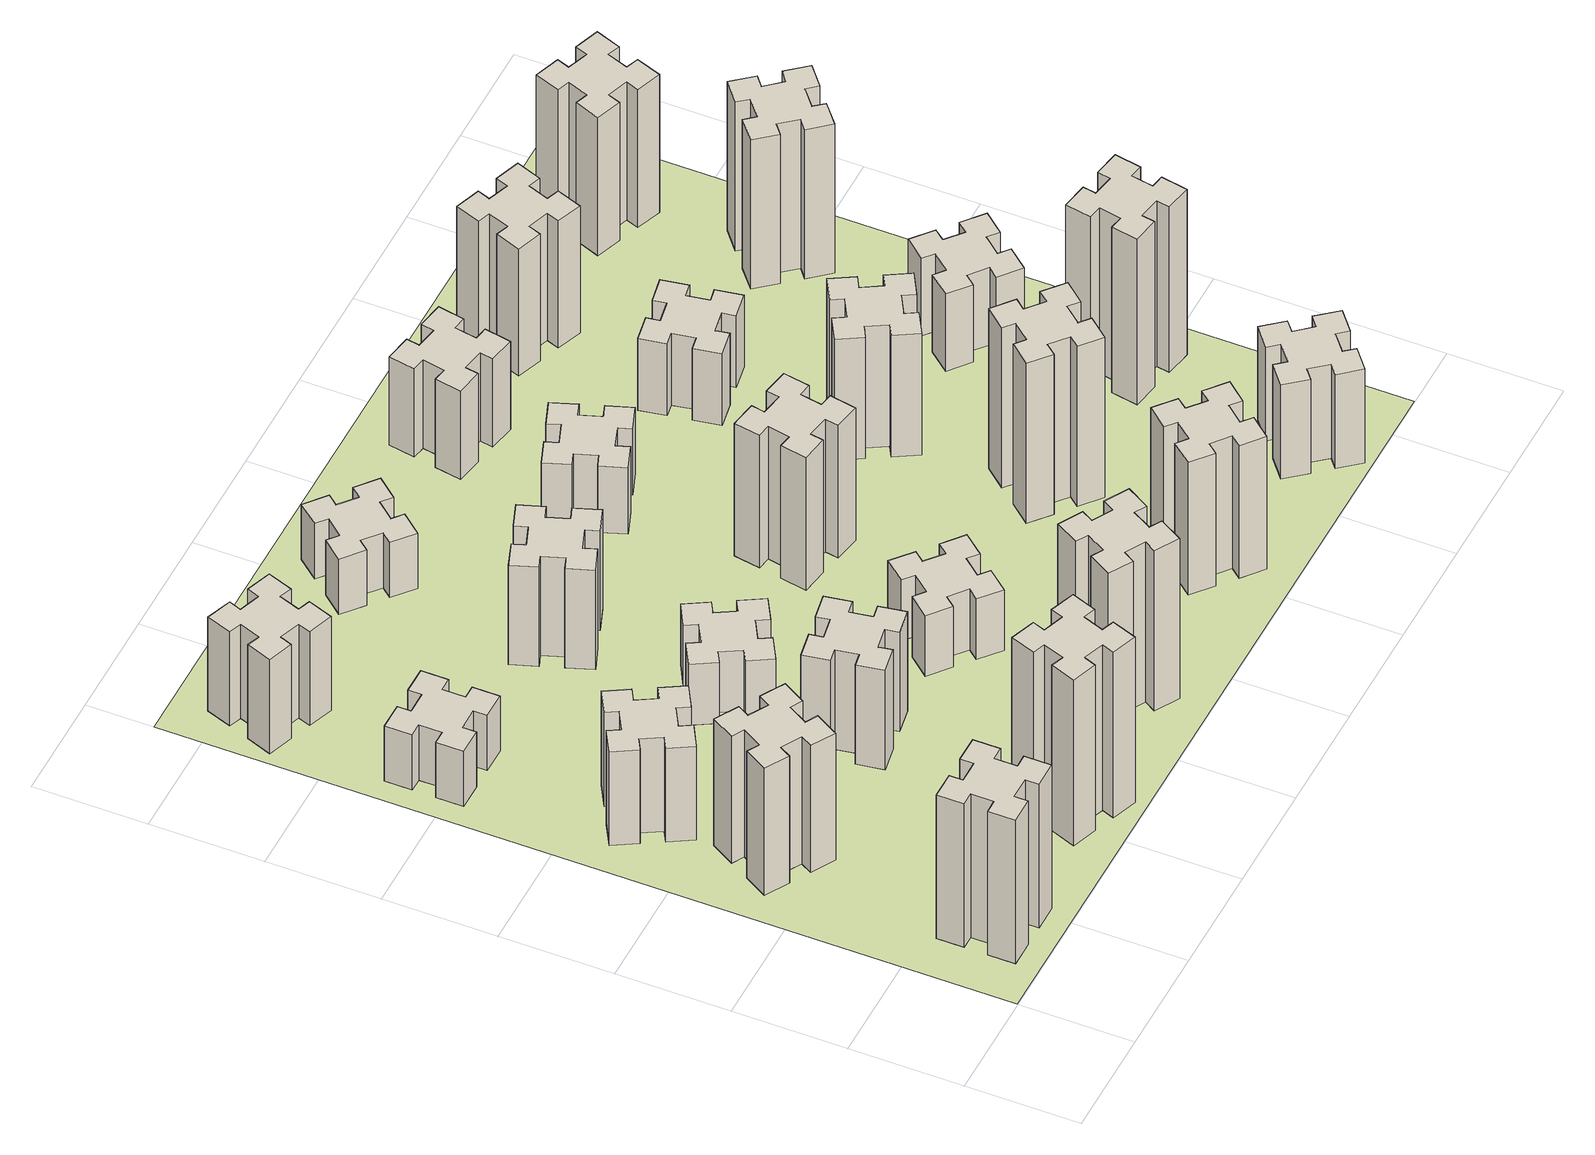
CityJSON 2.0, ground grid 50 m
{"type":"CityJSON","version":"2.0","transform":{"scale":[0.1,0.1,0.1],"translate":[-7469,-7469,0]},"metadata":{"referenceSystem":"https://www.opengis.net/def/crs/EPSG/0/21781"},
"CityObjects":{
"building1":{"type":"Building","attributes":{"class":"1000","function":"1000","usage":"1000","yearOfConstruction":2016,"roofType":"1000","measuredHeight":78,"storeysAboveGround":30,"storeysBelowGround":0},"geometry":[{"type":"Solid","lod":"1","boundaries":[[[[0,1,2,3,4,5,6,7,8,9,10,11,12,13,14,15,16,17,18,19]],[[17,16,20,21]],[[16,15,22,20]],[[15,14,23,22]],[[14,13,24,23]],[[13,12,25,24]],[[12,11,26,25]],[[11,10,27,26]],[[10,9,28,27]],[[9,8,29,28]],[[8,7,30,29]],[[7,6,31,30]],[[6,5,32,31]],[[5,4,33,32]],[[4,3,34,33]],[[3,2,35,34]],[[2,1,36,35]],[[1,0,37,36]],[[0,19,38,37]],[[19,18,39,38]],[[18,17,21,39]],[[24,25,26,27,28,29,30,31,32,33,34,35,36,37,38,39,21,20,22,23]]]]}]},
"building2":{"type":"Building","attributes":{"class":"1000","function":"1000","usage":"1000","yearOfConstruction":2016,"roofType":"1000","measuredHeight":69,"storeysAboveGround":30,"storeysBelowGround":0},"geometry":[{"type":"Solid","lod":"1","boundaries":[[[[40,41,42,43,44,45,46,47,48,49,50,51,52,53,54,55,56,57,58,59]],[[57,56,60,61]],[[56,55,62,60]],[[55,54,63,62]],[[54,53,64,63]],[[53,52,65,64]],[[52,51,66,65]],[[51,50,67,66]],[[50,49,68,67]],[[49,48,69,68]],[[48,47,70,69]],[[47,46,71,70]],[[46,45,72,71]],[[45,44,73,72]],[[44,43,74,73]],[[43,42,75,74]],[[42,41,76,75]],[[41,40,77,76]],[[40,59,78,77]],[[59,58,79,78]],[[58,57,61,79]],[[64,65,66,67,68,69,70,71,72,73,74,75,76,77,78,79,61,60,62,63]]]]}]},
"building3":{"type":"Building","attributes":{"class":"1000","function":"1000","usage":"1000","yearOfConstruction":2016,"roofType":"1000","measuredHeight":51,"storeysAboveGround":30,"storeysBelowGround":0},"geometry":[{"type":"Solid","lod":"1","boundaries":[[[[80,81,82,83,84,85,86,87,88,89,90,91,92,93,94,95,96,97,98,99]],[[97,96,100,101]],[[96,95,102,100]],[[95,94,103,102]],[[94,93,104,103]],[[93,92,105,104]],[[92,91,106,105]],[[91,90,107,106]],[[90,89,108,107]],[[89,88,109,108]],[[88,87,110,109]],[[87,86,111,110]],[[86,85,112,111]],[[85,84,113,112]],[[84,83,114,113]],[[83,82,115,114]],[[82,81,116,115]],[[81,80,117,116]],[[80,99,118,117]],[[99,98,119,118]],[[98,97,101,119]],[[104,105,106,107,108,109,110,111,112,113,114,115,116,117,118,119,101,100,102,103]]]]}]},
"building4":{"type":"Building","attributes":{"class":"1000","function":"1000","usage":"1000","yearOfConstruction":2016,"roofType":"1000","measuredHeight":30,"storeysAboveGround":30,"storeysBelowGround":0},"geometry":[{"type":"Solid","lod":"1","boundaries":[[[[120,121,122,123,124,125,126,127,128,129,130,131,132,133,134,135,136,137,138,139]],[[137,136,140,141]],[[136,135,142,140]],[[135,134,143,142]],[[134,133,144,143]],[[133,132,145,144]],[[132,131,146,145]],[[131,130,147,146]],[[130,129,148,147]],[[129,128,149,148]],[[128,127,150,149]],[[127,126,151,150]],[[126,125,152,151]],[[125,124,153,152]],[[124,123,154,153]],[[123,122,155,154]],[[122,121,156,155]],[[121,120,157,156]],[[120,139,158,157]],[[139,138,159,158]],[[138,137,141,159]],[[144,145,146,147,148,149,150,151,152,153,154,155,156,157,158,159,141,140,142,143]]]]}]},
"building5":{"type":"Building","attributes":{"class":"1000","function":"1000","usage":"1000","yearOfConstruction":2016,"roofType":"1000","measuredHeight":90,"storeysAboveGround":30,"storeysBelowGround":0},"geometry":[{"type":"Solid","lod":"1","boundaries":[[[[160,161,162,163,164,165,166,167,168,169,170,171,172,173,174,175,176,177,178,179]],[[177,176,180,181]],[[176,175,182,180]],[[175,174,183,182]],[[174,173,184,183]],[[173,172,185,184]],[[172,171,186,185]],[[171,170,187,186]],[[170,169,188,187]],[[169,168,189,188]],[[168,167,190,189]],[[167,166,191,190]],[[166,165,192,191]],[[165,164,193,192]],[[164,163,194,193]],[[163,162,195,194]],[[162,161,196,195]],[[161,160,197,196]],[[160,179,198,197]],[[179,178,199,198]],[[178,177,181,199]],[[184,185,186,187,188,189,190,191,192,193,194,195,196,197,198,199,181,180,182,183]]]]}]},
"building6":{"type":"Building","attributes":{"class":"1000","function":"1000","usage":"1000","yearOfConstruction":2016,"roofType":"1000","measuredHeight":51,"storeysAboveGround":30,"storeysBelowGround":0},"geometry":[{"type":"Solid","lod":"1","boundaries":[[[[200,201,202,203,204,205,206,207,208,209,210,211,212,213,214,215,216,217,218,219]],[[217,216,220,221]],[[216,215,222,220]],[[215,214,223,222]],[[214,213,224,223]],[[213,212,225,224]],[[212,211,226,225]],[[211,210,227,226]],[[210,209,228,227]],[[209,208,229,228]],[[208,207,230,229]],[[207,206,231,230]],[[206,205,232,231]],[[205,204,233,232]],[[204,203,234,233]],[[203,202,235,234]],[[202,201,236,235]],[[201,200,237,236]],[[200,219,238,237]],[[219,218,239,238]],[[218,217,221,239]],[[224,225,226,227,228,229,230,231,232,233,234,235,236,237,238,239,221,220,222,223]]]]}]},
"building7":{"type":"Building","attributes":{"class":"1000","function":"1000","usage":"1000","yearOfConstruction":2016,"roofType":"1000","measuredHeight":54,"storeysAboveGround":30,"storeysBelowGround":0},"geometry":[{"type":"Solid","lod":"1","boundaries":[[[[240,241,242,243,244,245,246,247,248,249,250,251,252,253,254,255,256,257,258,259]],[[257,256,260,261]],[[256,255,262,260]],[[255,254,263,262]],[[254,253,264,263]],[[253,252,265,264]],[[252,251,266,265]],[[251,250,267,266]],[[250,249,268,267]],[[249,248,269,268]],[[248,247,270,269]],[[247,246,271,270]],[[246,245,272,271]],[[245,244,273,272]],[[244,243,274,273]],[[243,242,275,274]],[[242,241,276,275]],[[241,240,277,276]],[[240,259,278,277]],[[259,258,279,278]],[[258,257,261,279]],[[264,265,266,267,268,269,270,271,272,273,274,275,276,277,278,279,261,260,262,263]]]]}]},
"building8":{"type":"Building","attributes":{"class":"1000","function":"1000","usage":"1000","yearOfConstruction":2016,"roofType":"1000","measuredHeight":33,"storeysAboveGround":30,"storeysBelowGround":0},"geometry":[{"type":"Solid","lod":"1","boundaries":[[[[280,281,282,283,284,285,286,287,288,289,290,291,292,293,294,295,296,297,298,299]],[[297,296,300,301]],[[296,295,302,300]],[[295,294,303,302]],[[294,293,304,303]],[[293,292,305,304]],[[292,291,306,305]],[[291,290,307,306]],[[290,289,308,307]],[[289,288,309,308]],[[288,287,310,309]],[[287,286,311,310]],[[286,285,312,311]],[[285,284,313,312]],[[284,283,314,313]],[[283,282,315,314]],[[282,281,316,315]],[[281,280,317,316]],[[280,299,318,317]],[[299,298,319,318]],[[298,297,301,319]],[[304,305,306,307,308,309,310,311,312,313,314,315,316,317,318,319,301,300,302,303]]]]}]},
"building9":{"type":"Building","attributes":{"class":"1000","function":"1000","usage":"1000","yearOfConstruction":2016,"roofType":"1000","measuredHeight":54,"storeysAboveGround":30,"storeysBelowGround":0},"geometry":[{"type":"Solid","lod":"1","boundaries":[[[[320,321,322,323,324,325,326,327,328,329,330,331,332,333,334,335,336,337,338,339]],[[337,336,340,341]],[[336,335,342,340]],[[335,334,343,342]],[[334,333,344,343]],[[333,332,345,344]],[[332,331,346,345]],[[331,330,347,346]],[[330,329,348,347]],[[329,328,349,348]],[[328,327,350,349]],[[327,326,351,350]],[[326,325,352,351]],[[325,324,353,352]],[[324,323,354,353]],[[323,322,355,354]],[[322,321,356,355]],[[321,320,357,356]],[[320,339,358,357]],[[339,338,359,358]],[[338,337,341,359]],[[344,345,346,347,348,349,350,351,352,353,354,355,356,357,358,359,341,340,342,343]]]]}]},
"building10":{"type":"Building","attributes":{"class":"1000","function":"1000","usage":"1000","yearOfConstruction":2016,"roofType":"1000","measuredHeight":87,"storeysAboveGround":30,"storeysBelowGround":0},"geometry":[{"type":"Solid","lod":"1","boundaries":[[[[360,361,362,363,364,365,366,367,368,369,370,371,372,373,374,375,376,377,378,379]],[[377,376,380,381]],[[376,375,382,380]],[[375,374,383,382]],[[374,373,384,383]],[[373,372,385,384]],[[372,371,386,385]],[[371,370,387,386]],[[370,369,388,387]],[[369,368,389,388]],[[368,367,390,389]],[[367,366,391,390]],[[366,365,392,391]],[[365,364,393,392]],[[364,363,394,393]],[[363,362,395,394]],[[362,361,396,395]],[[361,360,397,396]],[[360,379,398,397]],[[379,378,399,398]],[[378,377,381,399]],[[384,385,386,387,388,389,390,391,392,393,394,395,396,397,398,399,381,380,382,383]]]]}]},
"building11":{"type":"Building","attributes":{"class":"1000","function":"1000","usage":"1000","yearOfConstruction":2016,"roofType":"1000","measuredHeight":33,"storeysAboveGround":30,"storeysBelowGround":0},"geometry":[{"type":"Solid","lod":"1","boundaries":[[[[400,401,402,403,404,405,406,407,408,409,410,411,412,413,414,415,416,417,418,419]],[[417,416,420,421]],[[416,415,422,420]],[[415,414,423,422]],[[414,413,424,423]],[[413,412,425,424]],[[412,411,426,425]],[[411,410,427,426]],[[410,409,428,427]],[[409,408,429,428]],[[408,407,430,429]],[[407,406,431,430]],[[406,405,432,431]],[[405,404,433,432]],[[404,403,434,433]],[[403,402,435,434]],[[402,401,436,435]],[[401,400,437,436]],[[400,419,438,437]],[[419,418,439,438]],[[418,417,421,439]],[[424,425,426,427,428,429,430,431,432,433,434,435,436,437,438,439,421,420,422,423]]]]}]},
"building12":{"type":"Building","attributes":{"class":"1000","function":"1000","usage":"1000","yearOfConstruction":2016,"roofType":"1000","measuredHeight":30,"storeysAboveGround":30,"storeysBelowGround":0},"geometry":[{"type":"Solid","lod":"1","boundaries":[[[[440,441,442,443,444,445,446,447,448,449,450,451,452,453,454,455,456,457,458,459]],[[457,456,460,461]],[[456,455,462,460]],[[455,454,463,462]],[[454,453,464,463]],[[453,452,465,464]],[[452,451,466,465]],[[451,450,467,466]],[[450,449,468,467]],[[449,448,469,468]],[[448,447,470,469]],[[447,446,471,470]],[[446,445,472,471]],[[445,444,473,472]],[[444,443,474,473]],[[443,442,475,474]],[[442,441,476,475]],[[441,440,477,476]],[[440,459,478,477]],[[459,458,479,478]],[[458,457,461,479]],[[464,465,466,467,468,469,470,471,472,473,474,475,476,477,478,479,461,460,462,463]]]]}]},
"building13":{"type":"Building","attributes":{"class":"1000","function":"1000","usage":"1000","yearOfConstruction":2016,"roofType":"1000","measuredHeight":72,"storeysAboveGround":30,"storeysBelowGround":0},"geometry":[{"type":"Solid","lod":"1","boundaries":[[[[480,481,482,483,484,485,486,487,488,489,490,491,492,493,494,495,496,497,498,499]],[[497,496,500,501]],[[496,495,502,500]],[[495,494,503,502]],[[494,493,504,503]],[[493,492,505,504]],[[492,491,506,505]],[[491,490,507,506]],[[490,489,508,507]],[[489,488,509,508]],[[488,487,510,509]],[[487,486,511,510]],[[486,485,512,511]],[[485,484,513,512]],[[484,483,514,513]],[[483,482,515,514]],[[482,481,516,515]],[[481,480,517,516]],[[480,499,518,517]],[[499,498,519,518]],[[498,497,501,519]],[[504,505,506,507,508,509,510,511,512,513,514,515,516,517,518,519,501,500,502,503]]]]}]},
"building14":{"type":"Building","attributes":{"class":"1000","function":"1000","usage":"1000","yearOfConstruction":2016,"roofType":"1000","measuredHeight":36,"storeysAboveGround":30,"storeysBelowGround":0},"geometry":[{"type":"Solid","lod":"1","boundaries":[[[[520,521,522,523,524,525,526,527,528,529,530,531,532,533,534,535,536,537,538,539]],[[537,536,540,541]],[[536,535,542,540]],[[535,534,543,542]],[[534,533,544,543]],[[533,532,545,544]],[[532,531,546,545]],[[531,530,547,546]],[[530,529,548,547]],[[529,528,549,548]],[[528,527,550,549]],[[527,526,551,550]],[[526,525,552,551]],[[525,524,553,552]],[[524,523,554,553]],[[523,522,555,554]],[[522,521,556,555]],[[521,520,557,556]],[[520,539,558,557]],[[539,538,559,558]],[[538,537,541,559]],[[544,545,546,547,548,549,550,551,552,553,554,555,556,557,558,559,541,540,542,543]]]]}]},
"building15":{"type":"Building","attributes":{"class":"1000","function":"1000","usage":"1000","yearOfConstruction":2016,"roofType":"1000","measuredHeight":72,"storeysAboveGround":30,"storeysBelowGround":0},"geometry":[{"type":"Solid","lod":"1","boundaries":[[[[560,561,562,563,564,565,566,567,568,569,570,571,572,573,574,575,576,577,578,579]],[[577,576,580,581]],[[576,575,582,580]],[[575,574,583,582]],[[574,573,584,583]],[[573,572,585,584]],[[572,571,586,585]],[[571,570,587,586]],[[570,569,588,587]],[[569,568,589,588]],[[568,567,590,589]],[[567,566,591,590]],[[566,565,592,591]],[[565,564,593,592]],[[564,563,594,593]],[[563,562,595,594]],[[562,561,596,595]],[[561,560,597,596]],[[560,579,598,597]],[[579,578,599,598]],[[578,577,581,599]],[[584,585,586,587,588,589,590,591,592,593,594,595,596,597,598,599,581,580,582,583]]]]}]},
"building16":{"type":"Building","attributes":{"class":"1000","function":"1000","usage":"1000","yearOfConstruction":2016,"roofType":"1000","measuredHeight":48,"storeysAboveGround":30,"storeysBelowGround":0},"geometry":[{"type":"Solid","lod":"1","boundaries":[[[[600,601,602,603,604,605,606,607,608,609,610,611,612,613,614,615,616,617,618,619]],[[617,616,620,621]],[[616,615,622,620]],[[615,614,623,622]],[[614,613,624,623]],[[613,612,625,624]],[[612,611,626,625]],[[611,610,627,626]],[[610,609,628,627]],[[609,608,629,628]],[[608,607,630,629]],[[607,606,631,630]],[[606,605,632,631]],[[605,604,633,632]],[[604,603,634,633]],[[603,602,635,634]],[[602,601,636,635]],[[601,600,637,636]],[[600,619,638,637]],[[619,618,639,638]],[[618,617,621,639]],[[624,625,626,627,628,629,630,631,632,633,634,635,636,637,638,639,621,620,622,623]]]]}]},
"building17":{"type":"Building","attributes":{"class":"1000","function":"1000","usage":"1000","yearOfConstruction":2016,"roofType":"1000","measuredHeight":87,"storeysAboveGround":30,"storeysBelowGround":0},"geometry":[{"type":"Solid","lod":"1","boundaries":[[[[640,641,642,643,644,645,646,647,648,649,650,651,652,653,654,655,656,657,658,659]],[[657,656,660,661]],[[656,655,662,660]],[[655,654,663,662]],[[654,653,664,663]],[[653,652,665,664]],[[652,651,666,665]],[[651,650,667,666]],[[650,649,668,667]],[[649,648,669,668]],[[648,647,670,669]],[[647,646,671,670]],[[646,645,672,671]],[[645,644,673,672]],[[644,643,674,673]],[[643,642,675,674]],[[642,641,676,675]],[[641,640,677,676]],[[640,659,678,677]],[[659,658,679,678]],[[658,657,661,679]],[[664,665,666,667,668,669,670,671,672,673,674,675,676,677,678,679,661,660,662,663]]]]}]},
"building18":{"type":"Building","attributes":{"class":"1000","function":"1000","usage":"1000","yearOfConstruction":2016,"roofType":"1000","measuredHeight":66,"storeysAboveGround":30,"storeysBelowGround":0},"geometry":[{"type":"Solid","lod":"1","boundaries":[[[[680,681,682,683,684,685,686,687,688,689,690,691,692,693,694,695,696,697,698,699]],[[697,696,700,701]],[[696,695,702,700]],[[695,694,703,702]],[[694,693,704,703]],[[693,692,705,704]],[[692,691,706,705]],[[691,690,707,706]],[[690,689,708,707]],[[689,688,709,708]],[[688,687,710,709]],[[687,686,711,710]],[[686,685,712,711]],[[685,684,713,712]],[[684,683,714,713]],[[683,682,715,714]],[[682,681,716,715]],[[681,680,717,716]],[[680,699,718,717]],[[699,698,719,718]],[[698,697,701,719]],[[704,705,706,707,708,709,710,711,712,713,714,715,716,717,718,719,701,700,702,703]]]]}]},
"building19":{"type":"Building","attributes":{"class":"1000","function":"1000","usage":"1000","yearOfConstruction":2016,"roofType":"1000","measuredHeight":39,"storeysAboveGround":30,"storeysBelowGround":0},"geometry":[{"type":"Solid","lod":"1","boundaries":[[[[720,721,722,723,724,725,726,727,728,729,730,731,732,733,734,735,736,737,738,739]],[[737,736,740,741]],[[736,735,742,740]],[[735,734,743,742]],[[734,733,744,743]],[[733,732,745,744]],[[732,731,746,745]],[[731,730,747,746]],[[730,729,748,747]],[[729,728,749,748]],[[728,727,750,749]],[[727,726,751,750]],[[726,725,752,751]],[[725,724,753,752]],[[724,723,754,753]],[[723,722,755,754]],[[722,721,756,755]],[[721,720,757,756]],[[720,739,758,757]],[[739,738,759,758]],[[738,737,741,759]],[[744,745,746,747,748,749,750,751,752,753,754,755,756,757,758,759,741,740,742,743]]]]}]},
"building20":{"type":"Building","attributes":{"class":"1000","function":"1000","usage":"1000","yearOfConstruction":2016,"roofType":"1000","measuredHeight":51,"storeysAboveGround":30,"storeysBelowGround":0},"geometry":[{"type":"Solid","lod":"1","boundaries":[[[[760,761,762,763,764,765,766,767,768,769,770,771,772,773,774,775,776,777,778,779]],[[777,776,780,781]],[[776,775,782,780]],[[775,774,783,782]],[[774,773,784,783]],[[773,772,785,784]],[[772,771,786,785]],[[771,770,787,786]],[[770,769,788,787]],[[769,768,789,788]],[[768,767,790,789]],[[767,766,791,790]],[[766,765,792,791]],[[765,764,793,792]],[[764,763,794,793]],[[763,762,795,794]],[[762,761,796,795]],[[761,760,797,796]],[[760,779,798,797]],[[779,778,799,798]],[[778,777,781,799]],[[784,785,786,787,788,789,790,791,792,793,794,795,796,797,798,799,781,780,782,783]]]]}]},
"building21":{"type":"Building","attributes":{"class":"1000","function":"1000","usage":"1000","yearOfConstruction":2016,"roofType":"1000","measuredHeight":69,"storeysAboveGround":30,"storeysBelowGround":0},"geometry":[{"type":"Solid","lod":"1","boundaries":[[[[800,801,802,803,804,805,806,807,808,809,810,811,812,813,814,815,816,817,818,819]],[[817,816,820,821]],[[816,815,822,820]],[[815,814,823,822]],[[814,813,824,823]],[[813,812,825,824]],[[812,811,826,825]],[[811,810,827,826]],[[810,809,828,827]],[[809,808,829,828]],[[808,807,830,829]],[[807,806,831,830]],[[806,805,832,831]],[[805,804,833,832]],[[804,803,834,833]],[[803,802,835,834]],[[802,801,836,835]],[[801,800,837,836]],[[800,819,838,837]],[[819,818,839,838]],[[818,817,821,839]],[[824,825,826,827,828,829,830,831,832,833,834,835,836,837,838,839,821,820,822,823]]]]}]},
"building22":{"type":"Building","attributes":{"class":"1000","function":"1000","usage":"1000","yearOfConstruction":2016,"roofType":"1000","measuredHeight":90,"storeysAboveGround":30,"storeysBelowGround":0},"geometry":[{"type":"Solid","lod":"1","boundaries":[[[[840,841,842,843,844,845,846,847,848,849,850,851,852,853,854,855,856,857,858,859]],[[857,856,860,861]],[[856,855,862,860]],[[855,854,863,862]],[[854,853,864,863]],[[853,852,865,864]],[[852,851,866,865]],[[851,850,867,866]],[[850,849,868,867]],[[849,848,869,868]],[[848,847,870,869]],[[847,846,871,870]],[[846,845,872,871]],[[845,844,873,872]],[[844,843,874,873]],[[843,842,875,874]],[[842,841,876,875]],[[841,840,877,876]],[[840,859,878,877]],[[859,858,879,878]],[[858,857,861,879]],[[864,865,866,867,868,869,870,871,872,873,874,875,876,877,878,879,861,860,862,863]]]]}]},
"building23":{"type":"Building","attributes":{"class":"1000","function":"1000","usage":"1000","yearOfConstruction":2016,"roofType":"1000","measuredHeight":42,"storeysAboveGround":30,"storeysBelowGround":0},"geometry":[{"type":"Solid","lod":"1","boundaries":[[[[880,881,882,883,884,885,886,887,888,889,890,891,892,893,894,895,896,897,898,899]],[[897,896,900,901]],[[896,895,902,900]],[[895,894,903,902]],[[894,893,904,903]],[[893,892,905,904]],[[892,891,906,905]],[[891,890,907,906]],[[890,889,908,907]],[[889,888,909,908]],[[888,887,910,909]],[[887,886,911,910]],[[886,885,912,911]],[[885,884,913,912]],[[884,883,914,913]],[[883,882,915,914]],[[882,881,916,915]],[[881,880,917,916]],[[880,899,918,917]],[[899,898,919,918]],[[898,897,901,919]],[[904,905,906,907,908,909,910,911,912,913,914,915,916,917,918,919,901,900,902,903]]]]}]},
"building24":{"type":"Building","attributes":{"class":"1000","function":"1000","usage":"1000","yearOfConstruction":2016,"roofType":"1000","measuredHeight":81,"storeysAboveGround":30,"storeysBelowGround":0},"geometry":[{"type":"Solid","lod":"1","boundaries":[[[[920,921,922,923,924,925,926,927,928,929,930,931,932,933,934,935,936,937,938,939]],[[937,936,940,941]],[[936,935,942,940]],[[935,934,943,942]],[[934,933,944,943]],[[933,932,945,944]],[[932,931,946,945]],[[931,930,947,946]],[[930,929,948,947]],[[929,928,949,948]],[[928,927,950,949]],[[927,926,951,950]],[[926,925,952,951]],[[925,924,953,952]],[[924,923,954,953]],[[923,922,955,954]],[[922,921,956,955]],[[921,920,957,956]],[[920,939,958,957]],[[939,938,959,958]],[[938,937,941,959]],[[944,945,946,947,948,949,950,951,952,953,954,955,956,957,958,959,941,940,942,943]]]]}]},
"building25":{"type":"Building","attributes":{"class":"1000","function":"1000","usage":"1000","yearOfConstruction":2016,"roofType":"1000","measuredHeight":75,"storeysAboveGround":30,"storeysBelowGround":0},"geometry":[{"type":"Solid","lod":"1","boundaries":[[[[960,961,962,963,964,965,966,967,968,969,970,971,972,973,974,975,976,977,978,979]],[[977,976,980,981]],[[976,975,982,980]],[[975,974,983,982]],[[974,973,984,983]],[[973,972,985,984]],[[972,971,986,985]],[[971,970,987,986]],[[970,969,988,987]],[[969,968,989,988]],[[968,967,990,989]],[[967,966,991,990]],[[966,965,992,991]],[[965,964,993,992]],[[964,963,994,993]],[[963,962,995,994]],[[962,961,996,995]],[[961,960,997,996]],[[960,979,998,997]],[[979,978,999,998]],[[978,977,981,999]],[[984,985,986,987,988,989,990,991,992,993,994,995,996,997,998,999,981,980,982,983]]]]}]},
"landuse1":{"type":"LandUse","attributes":{"name":"plot1","function":"1010"},"geometry":[{"type":"MultiSurface","lod":"1","boundaries":[[[1000,1001,1002,1003]]]}]}
},
"vertices":[
[265,325,0],[265,225,0],[205,225,0],[205,105,0],[325,105,0],[325,165,0],[425,165,0],[425,105,0],[545,105,0],[545,225,0],[485,225,0],[485,325,0],[545,325,0],[545,445,0],[425,445,0],[425,385,0],[325,385,0],[325,445,0],[205,445,0],[205,325,0],[325,385,780],[325,445,780],[425,385,780],[425,445,780],[545,445,780],[545,325,780],[485,325,780],[485,225,780],[545,225,780],[545,105,780],[425,105,780],[425,165,780],[325,165,780],[325,105,780],[205,105,780],[205,225,780],[265,225,780],[265,325,780],[205,325,780],[205,445,780],
[305,1314,0],[255,1227,0],[203,1257,0],[143,1153,0],[247,1093,0],[277,1145,0],[364,1095,0],[334,1043,0],[438,983,0],[498,1087,0],[446,1117,0],[496,1204,0],[548,1174,0],[608,1278,0],[504,1338,0],[474,1286,0],[387,1336,0],[417,1388,0],[313,1448,0],[253,1344,0],[387,1336,690],[417,1388,690],[474,1286,690],[504,1338,690],[608,1278,690],[548,1174,690],[496,1204,690],[446,1117,690],[498,1087,690],[438,983,690],[334,1043,690],[364,1095,690],[277,1145,690],[247,1093,690],[143,1153,690],[203,1257,690],[255,1227,690],[305,1314,690],[253,1344,690],[313,1448,690],
[387,1635,0],[474,1685,0],[504,1633,0],[608,1693,0],[548,1797,0],[496,1767,0],[446,1854,0],[498,1884,0],[438,1988,0],[334,1928,0],[364,1876,0],[277,1826,0],[247,1878,0],[143,1818,0],[203,1714,0],[255,1744,0],[305,1657,0],[253,1627,0],[313,1523,0],[417,1583,0],[305,1657,510],[253,1627,510],[255,1744,510],[203,1714,510],[143,1818,510],[247,1878,510],[277,1826,510],[364,1876,510],[334,1928,510],[438,1988,510],[498,1884,510],[446,1854,510],[496,1767,510],[548,1797,510],[608,1693,510],[504,1633,510],[474,1685,510],[387,1635,510],[417,1583,510],[313,1523,510],
[165,2645,0],[165,2545,0],[105,2545,0],[105,2425,0],[225,2425,0],[225,2485,0],[325,2485,0],[325,2425,0],[445,2425,0],[445,2545,0],[385,2545,0],[385,2645,0],[445,2645,0],[445,2765,0],[325,2765,0],[325,2705,0],[225,2705,0],[225,2765,0],[105,2765,0],[105,2645,0],[225,2705,300],[225,2765,300],[325,2705,300],[325,2765,300],[445,2765,300],[445,2645,300],[385,2645,300],[385,2545,300],[445,2545,300],[445,2425,300],[325,2425,300],[325,2485,300],[225,2485,300],[225,2425,300],[105,2425,300],[105,2545,300],[165,2545,300],[165,2645,300],[105,2645,300],[105,2765,300],
[1029,360,0],[995,266,0],[939,287,0],[897,174,0],[1010,133,0],[1031,189,0],[1125,155,0],[1104,99,0],[1217,57,0],[1258,170,0],[1202,191,0],[1236,285,0],[1292,264,0],[1333,377,0],[1220,418,0],[1200,362,0],[1106,396,0],[1127,452,0],[1014,493,0],[973,380,0],[1106,396,900],[1127,452,900],[1200,362,900],[1220,418,900],[1333,377,900],[1292,264,900],[1236,285,900],[1202,191,900],[1258,170,900],[1217,57,900],[1104,99,900],[1125,155,900],[1031,189,900],[1010,133,900],[897,174,900],[939,287,900],[995,266,900],[1029,360,900],[973,380,900],[1014,493,900],
[362,3251,0],[396,3345,0],[452,3324,0],[493,3437,0],[380,3478,0],[360,3422,0],[266,3456,0],[287,3512,0],[174,3553,0],[133,3440,0],[189,3420,0],[155,3326,0],[99,3347,0],[57,3234,0],[170,3193,0],[191,3249,0],[285,3215,0],[264,3159,0],[377,3117,0],[418,3230,0],[285,3215,510],[264,3159,510],[191,3249,510],[170,3193,510],[57,3234,510],[99,3347,510],[155,3326,510],[189,3420,510],[133,3440,510],[174,3553,510],[287,3512,510],[266,3456,510],[360,3422,510],[380,3478,510],[493,3437,510],[452,3324,510],[396,3345,510],[362,3251,510],[418,3230,510],[377,3117,510],
[1232,1185,0],[1215,1284,0],[1274,1294,0],[1253,1412,0],[1135,1391,0],[1145,1332,0],[1047,1315,0],[1037,1374,0],[918,1353,0],[939,1235,0],[998,1245,0],[1016,1147,0],[957,1137,0],[977,1018,0],[1096,1039,0],[1085,1098,0],[1184,1116,0],[1194,1057,0],[1312,1077,0],[1291,1196,0],[1184,1116,540],[1194,1057,540],[1085,1098,540],[1096,1039,540],[977,1018,540],[957,1137,540],[1016,1147,540],[998,1245,540],[939,1235,540],[918,1353,540],[1037,1374,540],[1047,1315,540],[1145,1332,540],[1135,1391,540],[1253,1412,540],[1274,1294,540],[1215,1284,540],[1232,1185,540],[1291,1196,540],[1312,1077,540],
[1127,1635,0],[1214,1685,0],[1244,1633,0],[1348,1693,0],[1288,1797,0],[1236,1767,0],[1186,1854,0],[1238,1884,0],[1178,1988,0],[1074,1928,0],[1104,1876,0],[1017,1826,0],[987,1878,0],[883,1818,0],[943,1714,0],[995,1744,0],[1045,1657,0],[993,1627,0],[1053,1523,0],[1157,1583,0],[1045,1657,330],[993,1627,330],[995,1744,330],[943,1714,330],[883,1818,330],[987,1878,330],[1017,1826,330],[1104,1876,330],[1074,1928,330],[1178,1988,330],[1238,1884,330],[1186,1854,330],[1236,1767,330],[1288,1797,330],[1348,1693,330],[1244,1633,330],[1214,1685,330],[1127,1635,330],[1157,1583,330],[1053,1523,330],
[1125,2616,0],[1031,2582,0],[1010,2638,0],[897,2597,0],[939,2484,0],[995,2505,0],[1029,2411,0],[973,2390,0],[1014,2277,0],[1127,2319,0],[1106,2375,0],[1200,2409,0],[1220,2353,0],[1333,2394,0],[1292,2507,0],[1236,2486,0],[1202,2580,0],[1258,2600,0],[1217,2713,0],[1104,2672,0],[1202,2580,540],[1258,2600,540],[1236,2486,540],[1292,2507,540],[1333,2394,540],[1220,2353,540],[1200,2409,540],[1106,2375,540],[1127,2319,540],[1014,2277,540],[973,2390,540],[1029,2411,540],[995,2505,540],[939,2484,540],[897,2597,540],[1010,2638,540],[1031,2582,540],[1125,2616,540],[1104,2672,540],[1217,2713,540],
[1657,305,0],[1744,255,0],[1714,203,0],[1818,143,0],[1878,247,0],[1826,277,0],[1876,364,0],[1928,334,0],[1988,438,0],[1884,498,0],[1854,446,0],[1767,496,0],[1797,548,0],[1693,608,0],[1633,504,0],[1685,474,0],[1635,387,0],[1583,417,0],[1523,313,0],[1627,253,0],[1635,387,870],[1583,417,870],[1685,474,870],[1633,504,870],[1693,608,870],[1797,548,870],[1767,496,870],[1854,446,870],[1884,498,870],[1988,438,870],[1928,334,870],[1876,364,870],[1826,277,870],[1878,247,870],[1818,143,870],[1714,203,870],[1744,255,870],[1657,305,870],[1627,253,870],[1523,313,870],
[1703,1224,0],[1639,1148,0],[1593,1186,0],[1516,1094,0],[1608,1017,0],[1646,1063,0],[1723,999,0],[1684,953,0],[1776,876,0],[1853,968,0],[1807,1006,0],[1872,1083,0],[1918,1044,0],[1995,1136,0],[1903,1213,0],[1864,1167,0],[1788,1232,0],[1826,1278,0],[1734,1355,0],[1657,1263,0],[1788,1232,330],[1826,1278,330],[1864,1167,330],[1903,1213,330],[1995,1136,330],[1918,1044,330],[1872,1083,330],[1807,1006,330],[1853,968,330],[1776,876,330],[1684,953,330],[1723,999,330],[1646,1063,330],[1608,1017,330],[1516,1094,330],[1593,1186,330],[1639,1148,330],[1703,1224,330],[1657,1263,330],[1734,1355,330],
[1063,3444,0],[999,3368,0],[953,3406,0],[876,3314,0],[968,3237,0],[1006,3283,0],[1083,3219,0],[1044,3173,0],[1136,3096,0],[1213,3188,0],[1167,3226,0],[1232,3303,0],[1278,3264,0],[1355,3356,0],[1263,3433,0],[1224,3387,0],[1148,3452,0],[1186,3498,0],[1094,3575,0],[1017,3483,0],[1148,3452,300],[1186,3498,300],[1224,3387,300],[1263,3433,300],[1355,3356,300],[1278,3264,300],[1232,3303,300],[1167,3226,300],[1213,3188,300],[1136,3096,300],[1044,3173,300],[1083,3219,300],[1006,3283,300],[968,3237,300],[876,3314,300],[953,3406,300],[999,3368,300],[1063,3444,300],[1017,3483,300],[1094,3575,300],
[2024,1955,0],[1925,1972,0],[1936,2031,0],[1817,2052,0],[1797,1934,0],[1856,1924,0],[1838,1825,0],[1779,1836,0],[1758,1717,0],[1877,1697,0],[1887,1756,0],[1985,1738,0],[1975,1679,0],[2093,1658,0],[2114,1777,0],[2055,1787,0],[2072,1885,0],[2131,1875,0],[2152,1993,0],[2034,2014,0],[2072,1885,720],[2131,1875,720],[2055,1787,720],[2114,1777,720],[2093,1658,720],[1975,1679,720],[1985,1738,720],[1887,1756,720],[1877,1697,720],[1758,1717,720],[1779,1836,720],[1838,1825,720],[1856,1924,720],[1797,1934,720],[1817,2052,720],[1936,2031,720],[1925,1972,720],[2024,1955,720],[2034,2014,720],[2152,1993,720],
[1735,2705,0],[1769,2611,0],[1713,2590,0],[1754,2477,0],[1867,2519,0],[1846,2575,0],[1940,2609,0],[1960,2553,0],[2073,2594,0],[2032,2707,0],[1976,2686,0],[1942,2780,0],[1998,2800,0],[1957,2913,0],[1844,2872,0],[1865,2816,0],[1771,2782,0],[1750,2838,0],[1637,2797,0],[1679,2684,0],[1771,2782,360],[1750,2838,360],[1865,2816,360],[1844,2872,360],[1957,2913,360],[1998,2800,360],[1942,2780,360],[1976,2686,360],[2032,2707,360],[2073,2594,360],[1960,2553,360],[1940,2609,360],[1846,2575,360],[1867,2519,360],[1754,2477,360],[1713,2590,360],[1769,2611,360],[1735,2705,360],[1679,2684,360],[1637,2797,360],
[2486,323,0],[2563,259,0],[2524,213,0],[2616,136,0],[2693,228,0],[2647,266,0],[2712,343,0],[2758,304,0],[2835,396,0],[2743,473,0],[2704,427,0],[2628,492,0],[2666,538,0],[2574,615,0],[2497,523,0],[2543,484,0],[2479,408,0],[2433,446,0],[2356,354,0],[2448,277,0],[2479,408,720],[2433,446,720],[2543,484,720],[2497,523,720],[2574,615,720],[2666,538,720],[2628,492,720],[2704,427,720],[2743,473,720],[2835,396,720],[2758,304,720],[2712,343,720],[2647,266,720],[2693,228,720],[2616,136,720],[2524,213,720],[2563,259,720],[2486,323,720],[2448,277,720],[2356,354,720],
[2024,3435,0],[1925,3452,0],[1936,3511,0],[1817,3532,0],[1797,3414,0],[1856,3404,0],[1838,3305,0],[1779,3316,0],[1758,3197,0],[1877,3177,0],[1887,3236,0],[1985,3218,0],[1975,3159,0],[2093,3138,0],[2114,3257,0],[2055,3267,0],[2072,3365,0],[2131,3355,0],[2152,3473,0],[2034,3494,0],[2072,3365,480],[2131,3355,480],[2055,3267,480],[2114,3257,480],[2093,3138,480],[1975,3159,480],[1985,3218,480],[1887,3236,480],[1877,3177,480],[1758,3197,480],[1779,3316,480],[1838,3305,480],[1856,3404,480],[1797,3414,480],[1817,3532,480],[1936,3511,480],[1925,3452,480],[2024,3435,480],[2034,3494,480],[2152,3473,480],
[2804,1167,0],[2728,1232,0],[2766,1278,0],[2674,1355,0],[2597,1263,0],[2643,1224,0],[2579,1148,0],[2533,1186,0],[2456,1094,0],[2548,1017,0],[2586,1063,0],[2663,999,0],[2624,953,0],[2716,876,0],[2793,968,0],[2747,1006,0],[2812,1083,0],[2858,1044,0],[2935,1136,0],[2843,1213,0],[2812,1083,870],[2858,1044,870],[2747,1006,870],[2793,968,870],[2716,876,870],[2624,953,870],[2663,999,870],[2586,1063,870],[2548,1017,870],[2456,1094,870],[2533,1186,870],[2579,1148,870],[2643,1224,870],[2597,1263,870],[2674,1355,870],[2766,1278,870],[2728,1232,870],[2804,1167,870],[2843,1213,870],[2935,1136,870],
[2684,1976,0],[2597,1926,0],[2567,1978,0],[2463,1918,0],[2523,1814,0],[2575,1844,0],[2625,1757,0],[2573,1727,0],[2633,1623,0],[2737,1683,0],[2707,1735,0],[2794,1785,0],[2824,1733,0],[2928,1793,0],[2868,1897,0],[2816,1867,0],[2766,1954,0],[2818,1984,0],[2758,2088,0],[2654,2028,0],[2766,1954,660],[2818,1984,660],[2816,1867,660],[2868,1897,660],[2928,1793,660],[2824,1733,660],[2794,1785,660],[2707,1735,660],[2737,1683,660],[2633,1623,660],[2573,1727,660],[2625,1757,660],[2575,1844,660],[2523,1814,660],[2463,1918,660],[2567,1978,660],[2597,1926,660],[2684,1976,660],[2654,2028,660],[2758,2088,660],
[2712,2565,0],[2695,2664,0],[2754,2674,0],[2733,2792,0],[2615,2771,0],[2625,2712,0],[2527,2695,0],[2517,2754,0],[2398,2733,0],[2419,2615,0],[2478,2625,0],[2496,2527,0],[2437,2517,0],[2457,2398,0],[2576,2419,0],[2565,2478,0],[2664,2496,0],[2674,2437,0],[2792,2457,0],[2771,2576,0],[2664,2496,390],[2674,2437,390],[2565,2478,390],[2576,2419,390],[2457,2398,390],[2437,2517,390],[2496,2527,390],[2478,2625,390],[2419,2615,390],[2398,2733,390],[2517,2754,390],[2527,2695,390],[2625,2712,390],[2615,2771,390],[2733,2792,390],[2754,2674,390],[2695,2664,390],[2712,2565,390],[2771,2576,390],[2792,2457,390],
[3368,159,0],[3444,223,0],[3483,177,0],[3575,254,0],[3498,346,0],[3452,308,0],[3387,384,0],[3433,423,0],[3356,515,0],[3264,438,0],[3303,392,0],[3226,327,0],[3188,373,0],[3096,296,0],[3173,204,0],[3219,243,0],[3283,166,0],[3237,128,0],[3314,36,0],[3406,113,0],[3283,166,510],[3237,128,510],[3219,243,510],[3173,204,510],[3096,296,510],[3188,373,510],[3226,327,510],[3303,392,510],[3264,438,510],[3356,515,510],[3433,423,510],[3387,384,510],[3452,308,510],[3498,346,510],[3575,254,510],[3483,177,510],[3444,223,510],[3368,159,510],[3406,113,510],[3314,36,510],
[2511,3249,0],[2605,3215,0],[2584,3159,0],[2697,3117,0],[2738,3230,0],[2682,3251,0],[2716,3345,0],[2772,3324,0],[2813,3437,0],[2700,3478,0],[2680,3422,0],[2586,3456,0],[2607,3512,0],[2494,3553,0],[2453,3440,0],[2509,3420,0],[2475,3326,0],[2419,3347,0],[2377,3234,0],[2490,3193,0],[2475,3326,690],[2419,3347,690],[2509,3420,690],[2453,3440,690],[2494,3553,690],[2607,3512,690],[2586,3456,690],[2680,3422,690],[2700,3478,690],[2813,3437,690],[2772,3324,690],[2716,3345,690],[2682,3251,690],[2738,3230,690],[2697,3117,690],[2584,3159,690],[2605,3215,690],[2511,3249,690],[2490,3193,690],[2377,3234,690],
[3367,1016,0],[3465,998,0],[3455,939,0],[3573,918,0],[3594,1037,0],[3535,1047,0],[3552,1145,0],[3611,1135,0],[3632,1253,0],[3514,1274,0],[3504,1215,0],[3405,1232,0],[3416,1291,0],[3297,1312,0],[3277,1194,0],[3336,1184,0],[3318,1085,0],[3259,1096,0],[3238,977,0],[3357,957,0],[3318,1085,900],[3259,1096,900],[3336,1184,900],[3277,1194,900],[3297,1312,900],[3416,1291,900],[3405,1232,900],[3504,1215,900],[3514,1274,900],[3632,1253,900],[3611,1135,900],[3552,1145,900],[3535,1047,900],[3594,1037,900],[3573,918,900],[3455,939,900],[3465,998,900],[3367,1016,900],[3357,957,900],[3238,977,900],
[3283,1864,0],[3219,1788,0],[3173,1826,0],[3096,1734,0],[3188,1657,0],[3226,1703,0],[3303,1639,0],[3264,1593,0],[3356,1516,0],[3433,1608,0],[3387,1646,0],[3452,1723,0],[3498,1684,0],[3575,1776,0],[3483,1853,0],[3444,1807,0],[3368,1872,0],[3406,1918,0],[3314,1995,0],[3237,1903,0],[3368,1872,420],[3406,1918,420],[3444,1807,420],[3483,1853,420],[3575,1776,420],[3498,1684,420],[3452,1723,420],[3387,1646,420],[3433,1608,420],[3356,1516,420],[3264,1593,420],[3303,1639,420],[3226,1703,420],[3188,1657,420],[3096,1734,420],[3173,1826,420],[3219,1788,420],[3283,1864,420],[3237,1903,420],[3314,1995,420],
[3403,2712,0],[3326,2647,0],[3288,2693,0],[3196,2616,0],[3273,2524,0],[3319,2563,0],[3383,2486,0],[3337,2448,0],[3414,2356,0],[3506,2433,0],[3468,2479,0],[3544,2543,0],[3583,2497,0],[3675,2574,0],[3598,2666,0],[3552,2628,0],[3487,2704,0],[3533,2743,0],[3456,2835,0],[3364,2758,0],[3487,2704,810],[3533,2743,810],[3552,2628,810],[3598,2666,810],[3675,2574,810],[3583,2497,810],[3544,2543,810],[3468,2479,810],[3506,2433,810],[3414,2356,810],[3337,2448,810],[3383,2486,810],[3319,2563,810],[3273,2524,810],[3196,2616,810],[3288,2693,810],[3326,2647,810],[3403,2712,810],[3364,2758,810],[3456,2835,810],
[3422,3251,0],[3456,3345,0],[3512,3324,0],[3553,3437,0],[3440,3478,0],[3420,3422,0],[3326,3456,0],[3347,3512,0],[3234,3553,0],[3193,3440,0],[3249,3420,0],[3215,3326,0],[3159,3347,0],[3117,3234,0],[3230,3193,0],[3251,3249,0],[3345,3215,0],[3324,3159,0],[3437,3117,0],[3478,3230,0],[3345,3215,750],[3324,3159,750],[3251,3249,750],[3230,3193,750],[3117,3234,750],[3159,3347,750],[3215,3326,750],[3249,3420,750],[3193,3440,750],[3234,3553,750],[3347,3512,750],[3326,3456,750],[3420,3422,750],[3440,3478,750],[3553,3437,750],[3512,3324,750],[3456,3345,750],[3422,3251,750],[3478,3230,750],[3437,3117,750],
[5,3705,0],[3705,3705,0],[3705,5,0],[5,5,0]
]}
